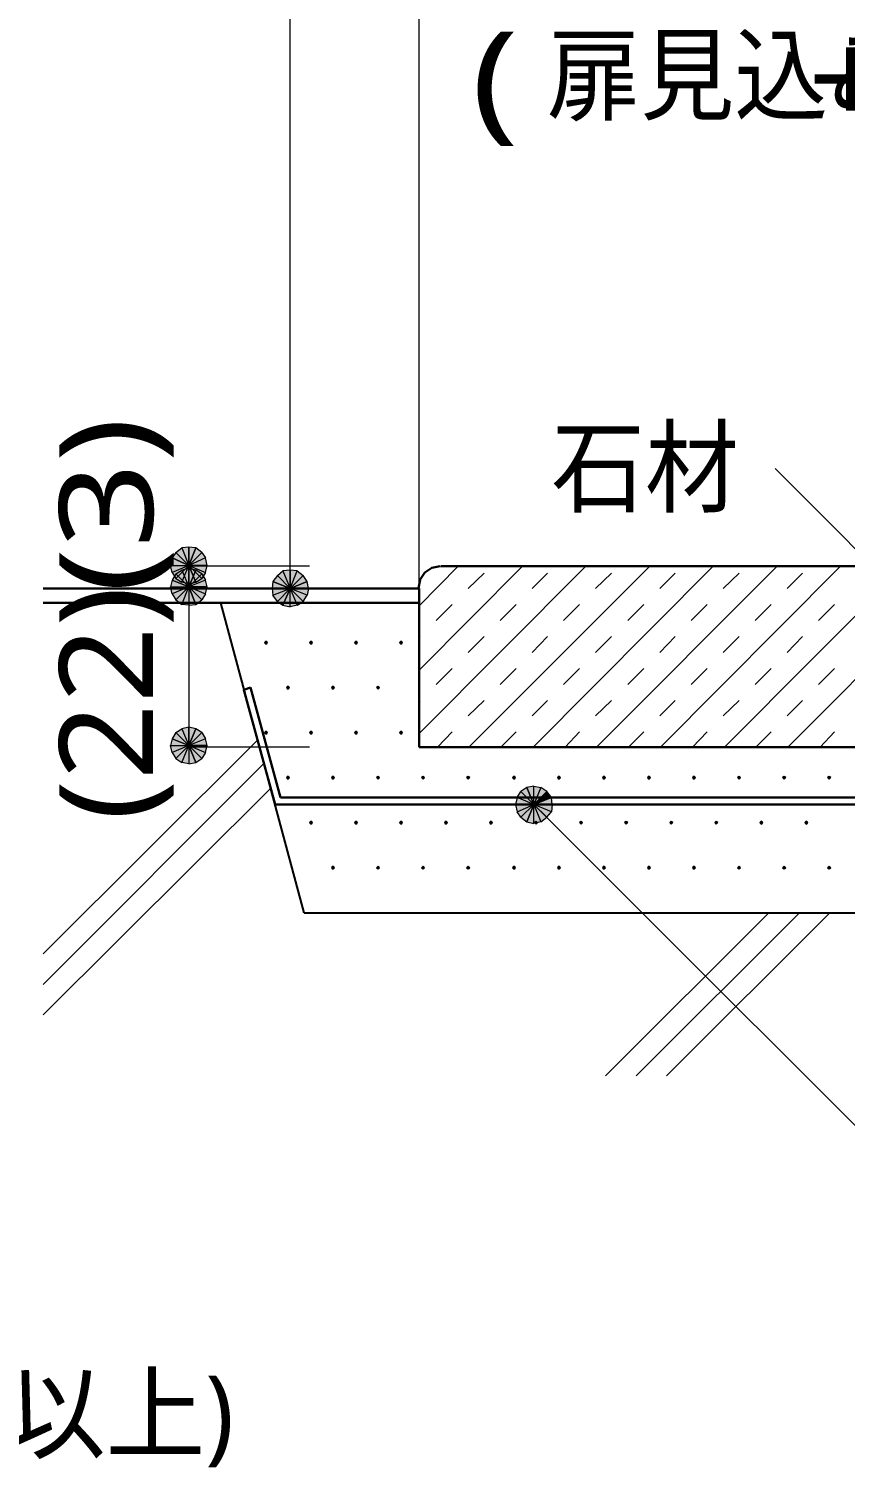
# Model space of a CAD drawing. Header units: millimetres. Extents: x 0 to 420, y 0 to 297.
# Drawn here: x 340.47 to 363.11, y 74.19 to 114.1 of the extents above; entities that cross this region are included whole.
import ezdxf
from ezdxf.enums import TextEntityAlignment as Align

# ---------------------------------------------------------------- set-up
doc = ezdxf.new("R2010")
doc.units = ezdxf.units.MM
doc.styles.add('kst32b', font='NotoSansJP-Variable.ttf')

msp = doc.modelspace()

# ---------------------------------------------------------------- hatches: boundary and pattern name
h = msp.add_hatch(color=7)
h.paths.add_polyline_path([(344.445, 99.42), (344.403, 99.208), (344.911, 99.208), (344.445, 99.42)])
h.paths.add_polyline_path([(344.403, 99.208), (344.911, 99.208), (344.445, 99.018), (344.403, 99.208)])
h.paths.add_polyline_path([(344.911, 99.208), (344.445, 99.018), (344.551, 98.848), (344.911, 99.208)])
h = msp.add_hatch(color=7)
h.paths.add_polyline_path([(344.911, 99.716), (344.72, 99.695), (344.911, 99.208), (344.911, 99.716)])
h.paths.add_polyline_path([(344.72, 99.695), (344.911, 99.208), (344.551, 99.568), (344.72, 99.695)])
h.paths.add_polyline_path([(344.911, 99.208), (344.551, 99.568), (344.445, 99.42), (344.911, 99.208)])
for points in [[(345.101, 99.695), (344.911, 99.716), (344.911, 99.208), (345.101, 99.695)], [(345.101, 99.081), (344.911, 99.123), (344.911, 98.616), (345.101, 99.081)], [(347.239, 98.764), (347.218, 98.573), (347.726, 98.573), (347.239, 98.764)], [(347.049, 97.113), (347.028, 97.091), (347.006, 97.07), (347.028, 97.049), (347.049, 97.028), (347.07, 97.049), (347.091, 97.07), (347.07, 97.091), (347.049, 97.113)], [(348.297, 97.113), (348.276, 97.091), (348.255, 97.07), (348.276, 97.049), (348.297, 97.028), (348.319, 97.049), (348.34, 97.07), (348.319, 97.091), (348.297, 97.113)], [(349.546, 97.113), (349.525, 97.091), (349.504, 97.07), (349.525, 97.049), (349.546, 97.028), (349.568, 97.049), (349.589, 97.07), (349.568, 97.091), (349.546, 97.113)], [(350.795, 97.113), (350.774, 97.091), (350.753, 97.07), (350.774, 97.049), (350.795, 97.028), (350.816, 97.049), (350.837, 97.07), (350.816, 97.091), (350.795, 97.113)], [(347.662, 95.864), (347.641, 95.843), (347.62, 95.821), (347.641, 95.8), (347.662, 95.779), (347.684, 95.8), (347.705, 95.821), (347.684, 95.843), (347.662, 95.864)], [(348.911, 95.864), (348.89, 95.843), (348.869, 95.821), (348.89, 95.8), (348.911, 95.779), (348.932, 95.8), (348.954, 95.821), (348.932, 95.843), (348.911, 95.864)], [(350.16, 95.864), (350.139, 95.843), (350.118, 95.821), (350.139, 95.8), (350.16, 95.779), (350.181, 95.8), (350.203, 95.821), (350.181, 95.843), (350.16, 95.864)], [(345.101, 94.679), (344.911, 94.721), (344.911, 94.213), (345.101, 94.679)], [(347.049, 94.615), (347.028, 94.594), (347.006, 94.573), (347.028, 94.552), (347.049, 94.53), (347.07, 94.552), (347.091, 94.573), (347.07, 94.594), (347.049, 94.615)], [(348.297, 94.615), (348.276, 94.594), (348.255, 94.573), (348.276, 94.552), (348.297, 94.53), (348.319, 94.552), (348.34, 94.573), (348.319, 94.594), (348.297, 94.615)], [(349.546, 94.615), (349.525, 94.594), (349.504, 94.573), (349.525, 94.552), (349.546, 94.53), (349.568, 94.552), (349.589, 94.573), (349.568, 94.594), (349.546, 94.615)], [(350.795, 94.615), (350.774, 94.594), (350.753, 94.573), (350.774, 94.552), (350.795, 94.53), (350.816, 94.552), (350.837, 94.573), (350.816, 94.594), (350.795, 94.615)], [(347.662, 93.366), (347.641, 93.345), (347.62, 93.324), (347.641, 93.303), (347.662, 93.281), (347.684, 93.303), (347.705, 93.324), (347.684, 93.345), (347.662, 93.366)], [(348.911, 93.366), (348.89, 93.345), (348.869, 93.324), (348.89, 93.303), (348.911, 93.281), (348.932, 93.303), (348.954, 93.324), (348.932, 93.345), (348.911, 93.366)], [(350.16, 93.366), (350.139, 93.345), (350.118, 93.324), (350.139, 93.303), (350.16, 93.281), (350.181, 93.303), (350.203, 93.324), (350.181, 93.345), (350.16, 93.366)], [(351.409, 93.366), (351.388, 93.345), (351.367, 93.324), (351.388, 93.303), (351.409, 93.281), (351.43, 93.303), (351.451, 93.324), (351.43, 93.345), (351.409, 93.366)], [(352.658, 93.366), (352.637, 93.345), (352.616, 93.324), (352.637, 93.303), (352.658, 93.281), (352.679, 93.303), (352.7, 93.324), (352.679, 93.345), (352.658, 93.366)], [(353.928, 93.366), (353.907, 93.345), (353.886, 93.324), (353.907, 93.303), (353.928, 93.281), (353.949, 93.303), (353.97, 93.324), (353.949, 93.345), (353.928, 93.366)], [(355.177, 93.366), (355.155, 93.345), (355.134, 93.324), (355.155, 93.303), (355.177, 93.281), (355.198, 93.303), (355.219, 93.324), (355.198, 93.345), (355.177, 93.366)], [(356.426, 93.366), (356.404, 93.345), (356.383, 93.324), (356.404, 93.303), (356.426, 93.281), (356.447, 93.303), (356.468, 93.324), (356.447, 93.345), (356.426, 93.366)], [(357.674, 93.366), (357.653, 93.345), (357.632, 93.324), (357.653, 93.303), (357.674, 93.281), (357.696, 93.303), (357.717, 93.324), (357.696, 93.345), (357.674, 93.366)], [(358.923, 93.366), (358.902, 93.345), (358.881, 93.324), (358.902, 93.303), (358.923, 93.281), (358.944, 93.303), (358.966, 93.324), (358.944, 93.345), (358.923, 93.366)], [(360.172, 93.366), (360.151, 93.345), (360.13, 93.324), (360.151, 93.303), (360.172, 93.281), (360.193, 93.303), (360.214, 93.324), (360.193, 93.345), (360.172, 93.366)], [(361.421, 93.366), (361.4, 93.345), (361.379, 93.324), (361.4, 93.303), (361.421, 93.281), (361.442, 93.303), (361.463, 93.324), (361.442, 93.345), (361.421, 93.366)], [(362.67, 93.366), (362.648, 93.345), (362.627, 93.324), (362.648, 93.303), (362.67, 93.281), (362.691, 93.303), (362.712, 93.324), (362.691, 93.345), (362.67, 93.366)], [(354.965, 92.773), (354.838, 92.943), (354.478, 92.583), (354.965, 92.773)], [(348.297, 92.117), (348.276, 92.096), (348.255, 92.075), (348.276, 92.054), (348.297, 92.033), (348.319, 92.054), (348.34, 92.075), (348.319, 92.096), (348.297, 92.117)], [(349.546, 92.117), (349.525, 92.096), (349.504, 92.075), (349.525, 92.054), (349.546, 92.033), (349.568, 92.054), (349.589, 92.075), (349.568, 92.096), (349.546, 92.117)], [(350.795, 92.117), (350.774, 92.096), (350.753, 92.075), (350.774, 92.054), (350.795, 92.033), (350.816, 92.054), (350.837, 92.075), (350.816, 92.096), (350.795, 92.117)], [(352.044, 92.117), (352.023, 92.096), (352.002, 92.075), (352.023, 92.054), (352.044, 92.033), (352.065, 92.054), (352.086, 92.075), (352.065, 92.096), (352.044, 92.117)], [(353.293, 92.117), (353.272, 92.096), (353.251, 92.075), (353.272, 92.054), (353.293, 92.033), (353.314, 92.054), (353.335, 92.075), (353.314, 92.096), (353.293, 92.117)], [(354.542, 92.117), (354.521, 92.096), (354.499, 92.075), (354.521, 92.054), (354.542, 92.033), (354.563, 92.054), (354.584, 92.075), (354.563, 92.096), (354.542, 92.117)], [(355.791, 92.117), (355.769, 92.096), (355.748, 92.075), (355.769, 92.054), (355.791, 92.033), (355.812, 92.054), (355.833, 92.075), (355.812, 92.096), (355.791, 92.117)], [(357.039, 92.117), (357.018, 92.096), (356.997, 92.075), (357.018, 92.054), (357.039, 92.033), (357.061, 92.054), (357.082, 92.075), (357.061, 92.096), (357.039, 92.117)], [(358.288, 92.117), (358.267, 92.096), (358.246, 92.075), (358.267, 92.054), (358.288, 92.033), (358.309, 92.054), (358.33, 92.075), (358.309, 92.096), (358.288, 92.117)], [(359.537, 92.117), (359.516, 92.096), (359.495, 92.075), (359.516, 92.054), (359.537, 92.033), (359.558, 92.054), (359.579, 92.075), (359.558, 92.096), (359.537, 92.117)], [(360.786, 92.117), (360.765, 92.096), (360.744, 92.075), (360.765, 92.054), (360.786, 92.033), (360.807, 92.054), (360.828, 92.075), (360.807, 92.096), (360.786, 92.117)], [(362.035, 92.117), (362.014, 92.096), (361.992, 92.075), (362.014, 92.054), (362.035, 92.033), (362.056, 92.054), (362.077, 92.075), (362.056, 92.096), (362.035, 92.117)], [(348.911, 90.868), (348.89, 90.847), (348.869, 90.826), (348.89, 90.805), (348.911, 90.784), (348.932, 90.805), (348.954, 90.826), (348.932, 90.847), (348.911, 90.868)], [(350.16, 90.868), (350.139, 90.847), (350.118, 90.826), (350.139, 90.805), (350.16, 90.784), (350.181, 90.805), (350.203, 90.826), (350.181, 90.847), (350.16, 90.868)], [(351.409, 90.868), (351.388, 90.847), (351.367, 90.826), (351.388, 90.805), (351.409, 90.784), (351.43, 90.805), (351.451, 90.826), (351.43, 90.847), (351.409, 90.868)], [(352.658, 90.868), (352.637, 90.847), (352.616, 90.826), (352.637, 90.805), (352.658, 90.784), (352.679, 90.805), (352.7, 90.826), (352.679, 90.847), (352.658, 90.868)], [(353.928, 90.868), (353.907, 90.847), (353.886, 90.826), (353.907, 90.805), (353.928, 90.784), (353.949, 90.805), (353.97, 90.826), (353.949, 90.847), (353.928, 90.868)], [(355.177, 90.868), (355.155, 90.847), (355.134, 90.826), (355.155, 90.805), (355.177, 90.784), (355.198, 90.805), (355.219, 90.826), (355.198, 90.847), (355.177, 90.868)], [(356.426, 90.868), (356.404, 90.847), (356.383, 90.826), (356.404, 90.805), (356.426, 90.784), (356.447, 90.805), (356.468, 90.826), (356.447, 90.847), (356.426, 90.868)], [(357.674, 90.868), (357.653, 90.847), (357.632, 90.826), (357.653, 90.805), (357.674, 90.784), (357.696, 90.805), (357.717, 90.826), (357.696, 90.847), (357.674, 90.868)], [(358.923, 90.868), (358.902, 90.847), (358.881, 90.826), (358.902, 90.805), (358.923, 90.784), (358.944, 90.805), (358.966, 90.826), (358.944, 90.847), (358.923, 90.868)], [(360.172, 90.868), (360.151, 90.847), (360.13, 90.826), (360.151, 90.805), (360.172, 90.784), (360.193, 90.805), (360.214, 90.826), (360.193, 90.847), (360.172, 90.868)], [(361.421, 90.868), (361.4, 90.847), (361.379, 90.826), (361.4, 90.805), (361.421, 90.784), (361.442, 90.805), (361.463, 90.826), (361.442, 90.847), (361.421, 90.868)], [(362.67, 90.868), (362.648, 90.847), (362.627, 90.826), (362.648, 90.805), (362.67, 90.784), (362.691, 90.805), (362.712, 90.826), (362.691, 90.847), (362.67, 90.868)]]:
    msp.add_hatch(color=7).paths.add_polyline_path(points)
h = msp.add_hatch(color=7)
h.paths.add_polyline_path([(345.419, 99.208), (345.377, 99.42), (344.911, 99.208), (345.419, 99.208)])
h.paths.add_polyline_path([(345.377, 99.42), (344.911, 99.208), (345.271, 99.568), (345.377, 99.42)])
h.paths.add_polyline_path([(344.911, 99.208), (345.271, 99.568), (345.101, 99.695), (344.911, 99.208)])
h = msp.add_hatch(color=7)
h.paths.add_polyline_path([(344.911, 99.123), (344.72, 99.081), (344.911, 98.616), (344.911, 99.123)])
h.paths.add_polyline_path([(344.72, 99.081), (344.911, 98.616), (344.551, 98.975), (344.72, 99.081)])
h.paths.add_polyline_path([(344.911, 98.616), (344.551, 98.975), (344.445, 98.806), (344.911, 98.616)])
h = msp.add_hatch(color=7)
h.paths.add_polyline_path([(344.551, 98.848), (344.72, 98.743), (344.911, 99.208), (344.551, 98.848)])
h.paths.add_polyline_path([(344.72, 98.743), (344.911, 99.208), (344.911, 98.7), (344.72, 98.743)])
h.paths.add_polyline_path([(344.911, 99.208), (344.911, 98.7), (345.101, 98.743), (344.911, 99.208)])
h = msp.add_hatch(color=7)
h.paths.add_polyline_path([(345.101, 98.743), (345.271, 98.848), (344.911, 99.208), (345.101, 98.743)])
h.paths.add_polyline_path([(345.271, 98.848), (344.911, 99.208), (345.377, 99.018), (345.271, 98.848)])
h.paths.add_polyline_path([(344.911, 99.208), (345.377, 99.018), (345.419, 99.208), (344.911, 99.208)])
h = msp.add_hatch(color=7)
h.paths.add_polyline_path([(345.419, 98.616), (345.377, 98.806), (344.911, 98.616), (345.419, 98.616)])
h.paths.add_polyline_path([(345.377, 98.806), (344.911, 98.616), (345.271, 98.975), (345.377, 98.806)])
h.paths.add_polyline_path([(344.911, 98.616), (345.271, 98.975), (345.101, 99.081), (344.911, 98.616)])
h = msp.add_hatch(color=7)
h.paths.add_polyline_path([(347.726, 99.081), (347.514, 99.06), (347.726, 98.573), (347.726, 99.081)])
h.paths.add_polyline_path([(347.514, 99.06), (347.726, 98.573), (347.366, 98.933), (347.514, 99.06)])
h.paths.add_polyline_path([(347.726, 98.573), (347.366, 98.933), (347.239, 98.764), (347.726, 98.573)])
h = msp.add_hatch(color=7)
h.paths.add_polyline_path([(348.192, 98.764), (348.086, 98.933), (347.726, 98.573), (348.192, 98.764)])
h.paths.add_polyline_path([(348.086, 98.933), (347.726, 98.573), (347.916, 99.06), (348.086, 98.933)])
h.paths.add_polyline_path([(347.726, 98.573), (347.916, 99.06), (347.726, 99.081), (347.726, 98.573)])
h = msp.add_hatch(color=7)
h.paths.add_polyline_path([(344.445, 98.806), (344.403, 98.616), (344.911, 98.616), (344.445, 98.806)])
h.paths.add_polyline_path([(344.403, 98.616), (344.911, 98.616), (344.445, 98.425), (344.403, 98.616)])
h.paths.add_polyline_path([(344.911, 98.616), (344.445, 98.425), (344.551, 98.256), (344.911, 98.616)])
h = msp.add_hatch(color=7)
h.paths.add_polyline_path([(344.551, 98.256), (344.72, 98.129), (344.911, 98.616), (344.551, 98.256)])
h.paths.add_polyline_path([(344.72, 98.129), (344.911, 98.616), (344.911, 98.107), (344.72, 98.129)])
h.paths.add_polyline_path([(344.911, 98.616), (344.911, 98.107), (345.101, 98.129), (344.911, 98.616)])
h = msp.add_hatch(color=7)
h.paths.add_polyline_path([(345.101, 98.129), (345.271, 98.256), (344.911, 98.616), (345.101, 98.129)])
h.paths.add_polyline_path([(345.271, 98.256), (344.911, 98.616), (345.377, 98.425), (345.271, 98.256)])
h.paths.add_polyline_path([(344.911, 98.616), (345.377, 98.425), (345.419, 98.616), (344.911, 98.616)])
h = msp.add_hatch(color=7)
h.paths.add_polyline_path([(347.218, 98.573), (347.239, 98.383), (347.726, 98.573), (347.218, 98.573)])
h.paths.add_polyline_path([(347.239, 98.383), (347.726, 98.573), (347.366, 98.213), (347.239, 98.383)])
h.paths.add_polyline_path([(347.726, 98.573), (347.366, 98.213), (347.514, 98.107), (347.726, 98.573)])
h = msp.add_hatch(color=7)
h.paths.add_polyline_path([(347.514, 98.107), (347.726, 98.065), (347.726, 98.573), (347.514, 98.107)])
h.paths.add_polyline_path([(347.726, 98.065), (347.726, 98.573), (347.916, 98.107), (347.726, 98.065)])
h.paths.add_polyline_path([(347.726, 98.573), (347.916, 98.107), (348.086, 98.213), (347.726, 98.573)])
h = msp.add_hatch(color=7)
h.paths.add_polyline_path([(348.086, 98.213), (348.192, 98.383), (347.726, 98.573), (348.086, 98.213)])
h.paths.add_polyline_path([(348.192, 98.383), (347.726, 98.573), (348.234, 98.573), (348.192, 98.383)])
h.paths.add_polyline_path([(347.726, 98.573), (348.234, 98.573), (348.192, 98.764), (347.726, 98.573)])
h = msp.add_hatch(color=7)
h.paths.add_polyline_path([(344.911, 94.721), (344.72, 94.679), (344.911, 94.213), (344.911, 94.721)])
h.paths.add_polyline_path([(344.72, 94.679), (344.911, 94.213), (344.551, 94.573), (344.72, 94.679)])
h.paths.add_polyline_path([(344.911, 94.213), (344.551, 94.573), (344.445, 94.403), (344.911, 94.213)])
h = msp.add_hatch(color=7)
h.paths.add_polyline_path([(345.419, 94.213), (345.377, 94.403), (344.911, 94.213), (345.419, 94.213)])
h.paths.add_polyline_path([(345.377, 94.403), (344.911, 94.213), (345.271, 94.573), (345.377, 94.403)])
h.paths.add_polyline_path([(344.911, 94.213), (345.271, 94.573), (345.101, 94.679), (344.911, 94.213)])
h = msp.add_hatch(color=7)
h.paths.add_polyline_path([(344.445, 94.403), (344.403, 94.213), (344.911, 94.213), (344.445, 94.403)])
h.paths.add_polyline_path([(344.403, 94.213), (344.911, 94.213), (344.445, 94.022), (344.403, 94.213)])
h.paths.add_polyline_path([(344.911, 94.213), (344.445, 94.022), (344.551, 93.853), (344.911, 94.213)])
h = msp.add_hatch(color=7)
h.paths.add_polyline_path([(344.551, 93.853), (344.72, 93.747), (344.911, 94.213), (344.551, 93.853)])
h.paths.add_polyline_path([(344.72, 93.747), (344.911, 94.213), (344.911, 93.705), (344.72, 93.747)])
h.paths.add_polyline_path([(344.911, 94.213), (344.911, 93.705), (345.101, 93.747), (344.911, 94.213)])
h = msp.add_hatch(color=7)
h.paths.add_polyline_path([(345.101, 93.747), (345.271, 93.853), (344.911, 94.213), (345.101, 93.747)])
h.paths.add_polyline_path([(345.271, 93.853), (344.911, 94.213), (345.377, 94.022), (345.271, 93.853)])
h.paths.add_polyline_path([(344.911, 94.213), (345.377, 94.022), (345.419, 94.213), (344.911, 94.213)])
h = msp.add_hatch(color=7)
h.paths.add_polyline_path([(354.288, 93.049), (354.118, 92.943), (354.478, 92.583), (354.288, 93.049)])
h.paths.add_polyline_path([(354.118, 92.943), (354.478, 92.583), (354.012, 92.773), (354.118, 92.943)])
h.paths.add_polyline_path([(354.478, 92.583), (354.012, 92.773), (353.97, 92.583), (354.478, 92.583)])
h = msp.add_hatch(color=7)
h.paths.add_polyline_path([(354.838, 92.943), (354.669, 93.049), (354.478, 92.583), (354.838, 92.943)])
h.paths.add_polyline_path([(354.669, 93.049), (354.478, 92.583), (354.478, 93.091), (354.669, 93.049)])
h.paths.add_polyline_path([(354.478, 92.583), (354.478, 93.091), (354.288, 93.049), (354.478, 92.583)])
h = msp.add_hatch(color=7)
h.paths.add_polyline_path([(353.97, 92.583), (354.012, 92.371), (354.478, 92.583), (353.97, 92.583)])
h.paths.add_polyline_path([(354.012, 92.371), (354.478, 92.583), (354.118, 92.223), (354.012, 92.371)])
h.paths.add_polyline_path([(354.478, 92.583), (354.118, 92.223), (354.288, 92.096), (354.478, 92.583)])
h = msp.add_hatch(color=7)
h.paths.add_polyline_path([(354.288, 92.096), (354.478, 92.054), (354.478, 92.583), (354.288, 92.096)])
h.paths.add_polyline_path([(354.478, 92.054), (354.478, 92.583), (354.669, 92.096), (354.478, 92.054)])
h.paths.add_polyline_path([(354.478, 92.583), (354.669, 92.096), (354.838, 92.223), (354.478, 92.583)])
h = msp.add_hatch(color=7)
h.paths.add_polyline_path([(354.838, 92.223), (354.965, 92.371), (354.478, 92.583), (354.838, 92.223)])
h.paths.add_polyline_path([(354.965, 92.371), (354.478, 92.583), (354.986, 92.583), (354.965, 92.371)])
h.paths.add_polyline_path([(354.478, 92.583), (354.986, 92.583), (354.965, 92.773), (354.478, 92.583)])

# ---------------------------------------------------------------- linework, layer by layer
at = {"lineweight": 13}
for points in [[(347.726, 98.573), (347.726, 130.577)], [(351.303, 98.573), (351.303, 130.577)], [(365.294, 97.769), (361.167, 101.896)], [(348.255, 99.187), (344.911, 99.187)], [(344.911, 99.187), (344.911, 98.573), (344.911, 94.171)], [(351.303, 98.086), (352.383, 99.187)], [(351.303, 96.308), (354.161, 99.187)], [(351.303, 94.552), (355.918, 99.187)], [(352.658, 98.573), (353.102, 98.996)], [(352.679, 94.171), (357.696, 99.187)], [(354.436, 98.573), (354.859, 98.996)], [(354.457, 94.171), (359.452, 99.187)], [(356.193, 98.573), (356.637, 98.996)], [(356.214, 94.171), (361.23, 99.187)], [(357.971, 98.573), (358.394, 98.996)], [(357.992, 94.171), (362.987, 99.187)], [(359.728, 98.573), (360.172, 98.996)], [(359.77, 94.171), (364.765, 99.187)], [(361.505, 98.573), (361.929, 98.996)], [(351.769, 97.684), (352.213, 98.129)], [(353.547, 97.684), (353.991, 98.129)], [(355.304, 97.684), (355.748, 98.129)], [(357.082, 97.684), (357.526, 98.129)], [(358.838, 97.684), (359.283, 98.129)], [(360.616, 97.684), (361.061, 98.129)], [(362.373, 97.684), (362.818, 98.129)], [(361.527, 94.171), (365.04, 97.705)], [(351.303, 97.197), (351.324, 97.24)], [(352.658, 96.795), (353.102, 97.24)], [(354.436, 96.795), (354.859, 97.24)], [(356.193, 96.795), (356.637, 97.24)], [(357.971, 96.795), (358.394, 97.24)], [(359.728, 96.795), (360.172, 97.24)], [(361.505, 96.795), (361.929, 97.24)], [(351.769, 95.906), (352.213, 96.351)], [(353.547, 95.906), (353.991, 96.351)], [(355.304, 95.906), (355.748, 96.351)], [(357.082, 95.906), (357.526, 96.351)], [(358.838, 95.906), (359.283, 96.351)], [(360.616, 95.906), (361.061, 96.351)], [(362.373, 95.906), (362.818, 96.351)], [(351.303, 95.441), (351.324, 95.462)], [(352.658, 95.038), (353.102, 95.462)], [(354.436, 95.038), (354.859, 95.462)], [(356.193, 95.038), (356.637, 95.462)], [(357.971, 95.038), (358.394, 95.462)], [(359.728, 95.038), (360.172, 95.462)], [(361.505, 95.038), (361.929, 95.462)], [(351.811, 94.171), (352.213, 94.594)], [(353.568, 94.171), (353.991, 94.594)], [(355.346, 94.171), (355.748, 94.594)], [(357.103, 94.171), (357.526, 94.594)], [(358.881, 94.171), (359.283, 94.594)], [(360.638, 94.171), (361.061, 94.594)], [(362.416, 94.171), (362.818, 94.594)], [(346.816, 94.361), (340.868, 88.434)], [(348.255, 94.171), (344.911, 94.171)], [(346.985, 93.705), (340.868, 87.588)], [(347.176, 93.027), (340.868, 86.741)], [(354.478, 92.583), (366.755, 80.306)], [(360.997, 89.577), (356.468, 85.048)], [(361.844, 89.577), (357.314, 85.048)], [(362.691, 89.577), (358.161, 85.048)]]:
    msp.add_lwpolyline(points, dxfattribs=at)
at = {"lineweight": 0}
for points in [[(344.445, 99.42), (344.403, 99.208), (344.911, 99.208)], [(344.911, 99.208), (344.551, 99.568), (344.445, 99.42)], [(344.72, 99.695), (344.911, 99.208), (344.551, 99.568)], [(344.911, 99.716), (344.72, 99.695), (344.911, 99.208)], [(345.101, 99.695), (344.911, 99.716), (344.911, 99.208)], [(344.911, 99.208), (345.271, 99.568), (345.101, 99.695)], [(345.377, 99.42), (344.911, 99.208), (345.271, 99.568)], [(345.419, 99.208), (345.377, 99.42), (344.911, 99.208)], [(344.403, 99.208), (344.911, 99.208), (344.445, 99.018)], [(344.911, 99.208), (344.445, 99.018), (344.551, 98.848)], [(344.911, 98.616), (344.551, 98.975), (344.445, 98.806)], [(344.551, 98.848), (344.72, 98.743), (344.911, 99.208)], [(344.72, 99.081), (344.911, 98.616), (344.551, 98.975)], [(344.72, 98.743), (344.911, 99.208), (344.911, 98.7)], [(344.911, 99.123), (344.72, 99.081), (344.911, 98.616)], [(344.911, 99.208), (344.911, 98.7), (345.101, 98.743)], [(345.101, 98.743), (345.271, 98.848), (344.911, 99.208)], [(345.271, 98.848), (344.911, 99.208), (345.377, 99.018)], [(344.911, 99.208), (345.377, 99.018), (345.419, 99.208)], [(345.101, 99.081), (344.911, 99.123), (344.911, 98.616)], [(344.911, 98.616), (345.271, 98.975), (345.101, 99.081)], [(345.377, 98.806), (344.911, 98.616), (345.271, 98.975)], [(347.514, 99.06), (347.726, 98.573), (347.366, 98.933)], [(347.726, 99.081), (347.514, 99.06), (347.726, 98.573)], [(347.726, 98.573), (347.916, 99.06), (347.726, 99.081)], [(348.086, 98.933), (347.726, 98.573), (347.916, 99.06)], [(344.445, 98.806), (344.403, 98.616), (344.911, 98.616)], [(344.403, 98.616), (344.911, 98.616), (344.445, 98.425)], [(344.911, 98.616), (344.445, 98.425), (344.551, 98.256)], [(344.551, 98.256), (344.72, 98.129), (344.911, 98.616)], [(344.72, 98.129), (344.911, 98.616), (344.911, 98.107)], [(345.419, 98.616), (345.377, 98.806), (344.911, 98.616)], [(344.911, 98.616), (344.911, 98.107), (345.101, 98.129)], [(345.101, 98.129), (345.271, 98.256), (344.911, 98.616)], [(345.271, 98.256), (344.911, 98.616), (345.377, 98.425)], [(344.911, 98.616), (345.377, 98.425), (345.419, 98.616)], [(347.239, 98.764), (347.218, 98.573), (347.726, 98.573)], [(347.218, 98.573), (347.239, 98.383), (347.726, 98.573)], [(347.726, 98.573), (347.366, 98.933), (347.239, 98.764)], [(347.239, 98.383), (347.726, 98.573), (347.366, 98.213)], [(347.726, 98.573), (347.366, 98.213), (347.514, 98.107)], [(347.514, 98.107), (347.726, 98.065), (347.726, 98.573)], [(348.192, 98.764), (348.086, 98.933), (347.726, 98.573)], [(347.726, 98.573), (348.234, 98.573), (348.192, 98.764)], [(347.726, 98.065), (347.726, 98.573), (347.916, 98.107)], [(347.726, 98.573), (347.916, 98.107), (348.086, 98.213)], [(348.086, 98.213), (348.192, 98.383), (347.726, 98.573)], [(348.192, 98.383), (347.726, 98.573), (348.234, 98.573)], [(347.049, 97.113), (347.028, 97.091), (347.006, 97.07), (347.028, 97.049), (347.049, 97.028), (347.07, 97.049), (347.091, 97.07), (347.07, 97.091)], [(348.297, 97.113), (348.276, 97.091), (348.255, 97.07), (348.276, 97.049), (348.297, 97.028), (348.319, 97.049), (348.34, 97.07), (348.319, 97.091)], [(349.546, 97.113), (349.525, 97.091), (349.504, 97.07), (349.525, 97.049), (349.546, 97.028), (349.568, 97.049), (349.589, 97.07), (349.568, 97.091)], [(350.795, 97.113), (350.774, 97.091), (350.753, 97.07), (350.774, 97.049), (350.795, 97.028), (350.816, 97.049), (350.837, 97.07), (350.816, 97.091)], [(347.662, 95.864), (347.641, 95.843), (347.62, 95.821), (347.641, 95.8), (347.662, 95.779), (347.684, 95.8), (347.705, 95.821), (347.684, 95.843)], [(348.911, 95.864), (348.89, 95.843), (348.869, 95.821), (348.89, 95.8), (348.911, 95.779), (348.932, 95.8), (348.954, 95.821), (348.932, 95.843)], [(350.16, 95.864), (350.139, 95.843), (350.118, 95.821), (350.139, 95.8), (350.16, 95.779), (350.181, 95.8), (350.203, 95.821), (350.181, 95.843)], [(344.911, 94.213), (344.551, 94.573), (344.445, 94.403)], [(344.72, 94.679), (344.911, 94.213), (344.551, 94.573)], [(344.911, 94.721), (344.72, 94.679), (344.911, 94.213)], [(345.101, 94.679), (344.911, 94.721), (344.911, 94.213)], [(344.911, 94.213), (345.271, 94.573), (345.101, 94.679)], [(345.377, 94.403), (344.911, 94.213), (345.271, 94.573)], [(347.049, 94.615), (347.028, 94.594), (347.006, 94.573), (347.028, 94.552), (347.049, 94.53), (347.07, 94.552), (347.091, 94.573), (347.07, 94.594)], [(348.297, 94.615), (348.276, 94.594), (348.255, 94.573), (348.276, 94.552), (348.297, 94.53), (348.319, 94.552), (348.34, 94.573), (348.319, 94.594)], [(349.546, 94.615), (349.525, 94.594), (349.504, 94.573), (349.525, 94.552), (349.546, 94.53), (349.568, 94.552), (349.589, 94.573), (349.568, 94.594)], [(350.795, 94.615), (350.774, 94.594), (350.753, 94.573), (350.774, 94.552), (350.795, 94.53), (350.816, 94.552), (350.837, 94.573), (350.816, 94.594)], [(344.445, 94.403), (344.403, 94.213), (344.911, 94.213)], [(344.403, 94.213), (344.911, 94.213), (344.445, 94.022)], [(344.911, 94.213), (344.445, 94.022), (344.551, 93.853)], [(344.551, 93.853), (344.72, 93.747), (344.911, 94.213)], [(344.72, 93.747), (344.911, 94.213), (344.911, 93.705)], [(345.419, 94.213), (345.377, 94.403), (344.911, 94.213)], [(344.911, 94.213), (344.911, 93.705), (345.101, 93.747)], [(345.101, 93.747), (345.271, 93.853), (344.911, 94.213)], [(345.271, 93.853), (344.911, 94.213), (345.377, 94.022)], [(344.911, 94.213), (345.377, 94.022), (345.419, 94.213)], [(347.662, 93.366), (347.641, 93.345), (347.62, 93.324), (347.641, 93.303), (347.662, 93.281), (347.684, 93.303), (347.705, 93.324), (347.684, 93.345)], [(348.911, 93.366), (348.89, 93.345), (348.869, 93.324), (348.89, 93.303), (348.911, 93.281), (348.932, 93.303), (348.954, 93.324), (348.932, 93.345)], [(350.16, 93.366), (350.139, 93.345), (350.118, 93.324), (350.139, 93.303), (350.16, 93.281), (350.181, 93.303), (350.203, 93.324), (350.181, 93.345)], [(351.409, 93.366), (351.388, 93.345), (351.367, 93.324), (351.388, 93.303), (351.409, 93.281), (351.43, 93.303), (351.451, 93.324), (351.43, 93.345)], [(352.658, 93.366), (352.637, 93.345), (352.616, 93.324), (352.637, 93.303), (352.658, 93.281), (352.679, 93.303), (352.7, 93.324), (352.679, 93.345)], [(353.928, 93.366), (353.907, 93.345), (353.886, 93.324), (353.907, 93.303), (353.928, 93.281), (353.949, 93.303), (353.97, 93.324), (353.949, 93.345)], [(354.288, 93.049), (354.118, 92.943), (354.478, 92.583)], [(354.478, 92.583), (354.478, 93.091), (354.288, 93.049)], [(354.669, 93.049), (354.478, 92.583), (354.478, 93.091)], [(354.838, 92.943), (354.669, 93.049), (354.478, 92.583)], [(355.177, 93.366), (355.155, 93.345), (355.134, 93.324), (355.155, 93.303), (355.177, 93.281), (355.198, 93.303), (355.219, 93.324), (355.198, 93.345)], [(356.426, 93.366), (356.404, 93.345), (356.383, 93.324), (356.404, 93.303), (356.426, 93.281), (356.447, 93.303), (356.468, 93.324), (356.447, 93.345)], [(357.674, 93.366), (357.653, 93.345), (357.632, 93.324), (357.653, 93.303), (357.674, 93.281), (357.696, 93.303), (357.717, 93.324), (357.696, 93.345)], [(358.923, 93.366), (358.902, 93.345), (358.881, 93.324), (358.902, 93.303), (358.923, 93.281), (358.944, 93.303), (358.966, 93.324), (358.944, 93.345)], [(360.172, 93.366), (360.151, 93.345), (360.13, 93.324), (360.151, 93.303), (360.172, 93.281), (360.193, 93.303), (360.214, 93.324), (360.193, 93.345)], [(361.421, 93.366), (361.4, 93.345), (361.379, 93.324), (361.4, 93.303), (361.421, 93.281), (361.442, 93.303), (361.463, 93.324), (361.442, 93.345)], [(362.67, 93.366), (362.648, 93.345), (362.627, 93.324), (362.648, 93.303), (362.67, 93.281), (362.691, 93.303), (362.712, 93.324), (362.691, 93.345)], [(354.478, 92.583), (354.012, 92.773), (353.97, 92.583)], [(353.97, 92.583), (354.012, 92.371), (354.478, 92.583)], [(354.118, 92.943), (354.478, 92.583), (354.012, 92.773)], [(354.012, 92.371), (354.478, 92.583), (354.118, 92.223)], [(354.478, 92.583), (354.118, 92.223), (354.288, 92.096)], [(354.288, 92.096), (354.478, 92.054), (354.478, 92.583)], [(354.965, 92.773), (354.838, 92.943), (354.478, 92.583)], [(354.478, 92.583), (354.986, 92.583), (354.965, 92.773)], [(354.478, 92.054), (354.478, 92.583), (354.669, 92.096)], [(354.478, 92.583), (354.669, 92.096), (354.838, 92.223)], [(354.838, 92.223), (354.965, 92.371), (354.478, 92.583)], [(354.965, 92.371), (354.478, 92.583), (354.986, 92.583)], [(348.297, 92.117), (348.276, 92.096), (348.255, 92.075), (348.276, 92.054), (348.297, 92.033), (348.319, 92.054), (348.34, 92.075), (348.319, 92.096)], [(349.546, 92.117), (349.525, 92.096), (349.504, 92.075), (349.525, 92.054), (349.546, 92.033), (349.568, 92.054), (349.589, 92.075), (349.568, 92.096)], [(350.795, 92.117), (350.774, 92.096), (350.753, 92.075), (350.774, 92.054), (350.795, 92.033), (350.816, 92.054), (350.837, 92.075), (350.816, 92.096)], [(352.044, 92.117), (352.023, 92.096), (352.002, 92.075), (352.023, 92.054), (352.044, 92.033), (352.065, 92.054), (352.086, 92.075), (352.065, 92.096)], [(353.293, 92.117), (353.272, 92.096), (353.251, 92.075), (353.272, 92.054), (353.293, 92.033), (353.314, 92.054), (353.335, 92.075), (353.314, 92.096)], [(354.542, 92.117), (354.521, 92.096), (354.499, 92.075), (354.521, 92.054), (354.542, 92.033), (354.563, 92.054), (354.584, 92.075), (354.563, 92.096)], [(355.791, 92.117), (355.769, 92.096), (355.748, 92.075), (355.769, 92.054), (355.791, 92.033), (355.812, 92.054), (355.833, 92.075), (355.812, 92.096)], [(357.039, 92.117), (357.018, 92.096), (356.997, 92.075), (357.018, 92.054), (357.039, 92.033), (357.061, 92.054), (357.082, 92.075), (357.061, 92.096)], [(358.288, 92.117), (358.267, 92.096), (358.246, 92.075), (358.267, 92.054), (358.288, 92.033), (358.309, 92.054), (358.33, 92.075), (358.309, 92.096)], [(359.537, 92.117), (359.516, 92.096), (359.495, 92.075), (359.516, 92.054), (359.537, 92.033), (359.558, 92.054), (359.579, 92.075), (359.558, 92.096)], [(360.786, 92.117), (360.765, 92.096), (360.744, 92.075), (360.765, 92.054), (360.786, 92.033), (360.807, 92.054), (360.828, 92.075), (360.807, 92.096)], [(362.035, 92.117), (362.014, 92.096), (361.992, 92.075), (362.014, 92.054), (362.035, 92.033), (362.056, 92.054), (362.077, 92.075), (362.056, 92.096)], [(348.911, 90.868), (348.89, 90.847), (348.869, 90.826), (348.89, 90.805), (348.911, 90.784), (348.932, 90.805), (348.954, 90.826), (348.932, 90.847)], [(350.16, 90.868), (350.139, 90.847), (350.118, 90.826), (350.139, 90.805), (350.16, 90.784), (350.181, 90.805), (350.203, 90.826), (350.181, 90.847)], [(351.409, 90.868), (351.388, 90.847), (351.367, 90.826), (351.388, 90.805), (351.409, 90.784), (351.43, 90.805), (351.451, 90.826), (351.43, 90.847)], [(352.658, 90.868), (352.637, 90.847), (352.616, 90.826), (352.637, 90.805), (352.658, 90.784), (352.679, 90.805), (352.7, 90.826), (352.679, 90.847)], [(353.928, 90.868), (353.907, 90.847), (353.886, 90.826), (353.907, 90.805), (353.928, 90.784), (353.949, 90.805), (353.97, 90.826), (353.949, 90.847)], [(355.177, 90.868), (355.155, 90.847), (355.134, 90.826), (355.155, 90.805), (355.177, 90.784), (355.198, 90.805), (355.219, 90.826), (355.198, 90.847)], [(356.426, 90.868), (356.404, 90.847), (356.383, 90.826), (356.404, 90.805), (356.426, 90.784), (356.447, 90.805), (356.468, 90.826), (356.447, 90.847)], [(357.674, 90.868), (357.653, 90.847), (357.632, 90.826), (357.653, 90.805), (357.674, 90.784), (357.696, 90.805), (357.717, 90.826), (357.696, 90.847)], [(358.923, 90.868), (358.902, 90.847), (358.881, 90.826), (358.902, 90.805), (358.923, 90.784), (358.944, 90.805), (358.966, 90.826), (358.944, 90.847)], [(360.172, 90.868), (360.151, 90.847), (360.13, 90.826), (360.151, 90.805), (360.172, 90.784), (360.193, 90.805), (360.214, 90.826), (360.193, 90.847)], [(361.421, 90.868), (361.4, 90.847), (361.379, 90.826), (361.4, 90.805), (361.421, 90.784), (361.442, 90.805), (361.463, 90.826), (361.442, 90.847)], [(362.67, 90.868), (362.648, 90.847), (362.627, 90.826), (362.648, 90.805), (362.67, 90.784), (362.691, 90.805), (362.712, 90.826), (362.691, 90.847)]]:
    msp.add_lwpolyline(points, close=True, dxfattribs=at)
at = {"lineweight": 30}
for points in [[(351.885, 99.187), (351.65, 99.14), (351.459, 99.01), (351.329, 98.819), (351.282, 98.584)], [(374.692, 99.187), (351.896, 99.187)], [(340.868, 98.573), (351.303, 98.573)], [(351.303, 94.171), (351.303, 98.573)], [(340.868, 98.171), (351.303, 98.171)], [(347.303, 92.583), (346.435, 95.758), (346.625, 95.821)], [(347.451, 92.773), (346.625, 95.821)], [(351.303, 94.171), (375.285, 94.171)], [(347.303, 92.583), (378.523, 92.583)], [(347.451, 92.773), (378.523, 92.773)]]:
    msp.add_lwpolyline(points, dxfattribs=at)
at = {"lineweight": 25}
for points in [[(348.107, 89.577), (345.8, 98.171)], [(348.107, 89.577), (382.291, 89.577)]]:
    msp.add_lwpolyline(points, dxfattribs=at)

# ---------------------------------------------------------------- texts
at = {"style": 'kst32b'}
for s, height, p, p2 in [('(       +3～4)', 2.59891, (352.743, 111.421), (375.483, 111.421)), ('扉見込み', 2.0791, (354.838, 111.781), (365.234, 111.781)), ('(3)', 2.5989, (343.916, 98.446), (343.916, 103.319)), ('石材', 2.0791, (354.965, 100.902), (360.163, 100.902)), ('(22)', 2.5989, (343.916, 92.138), (343.916, 98.636)), ('(下地モルタル t=15以上)', 2.07913, (316.272, 74.655), (346.16, 74.655))]:
    msp.add_text(s, height=height, dxfattribs=at).set_placement(p, p2, align=Align.FIT)

doc.saveas('drawing.dxf')
